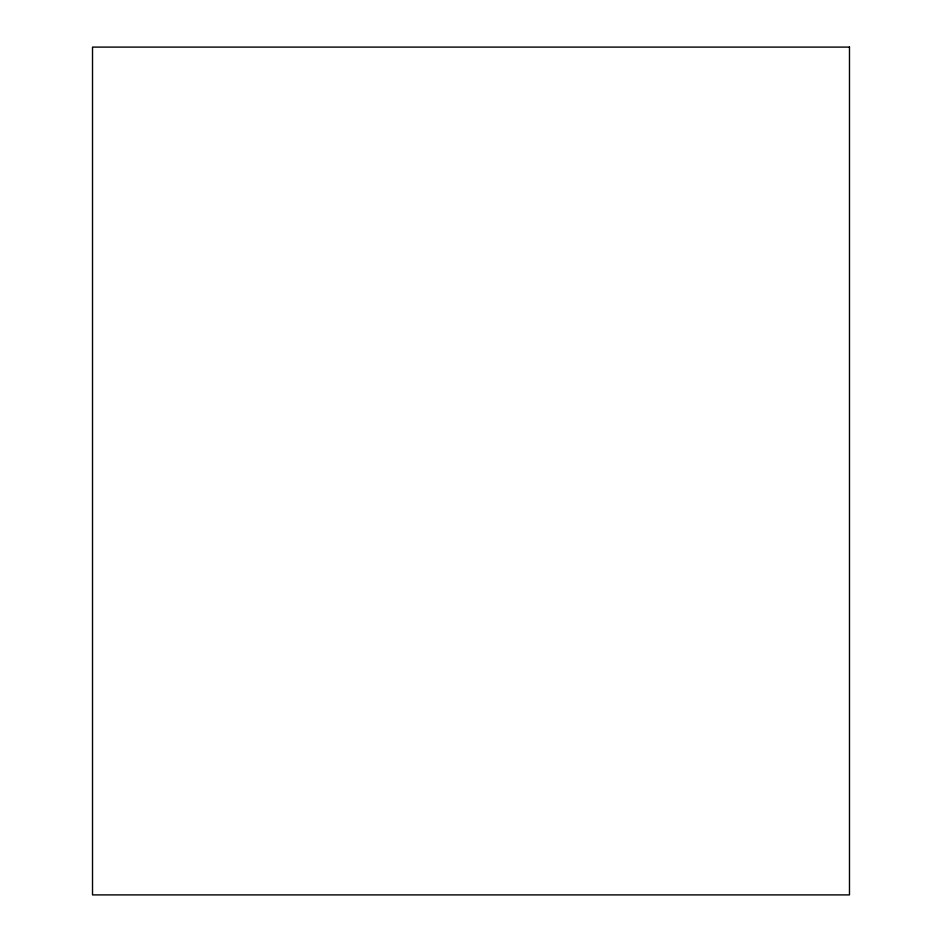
<?xml version="1.0" encoding="UTF-8"?>
<svg xmlns="http://www.w3.org/2000/svg" width="942" height="942" viewBox="0 0 942 942"><rect width="100%" height="100%" fill="white"/><g stroke="black" fill="none" stroke-linecap="round" stroke-linejoin="round"><path stroke-width="1.41" d="M849.484 47.1L92.516 47.1L92.516 894.9L849.484 894.9L849.484 47.1"/></g></svg>
